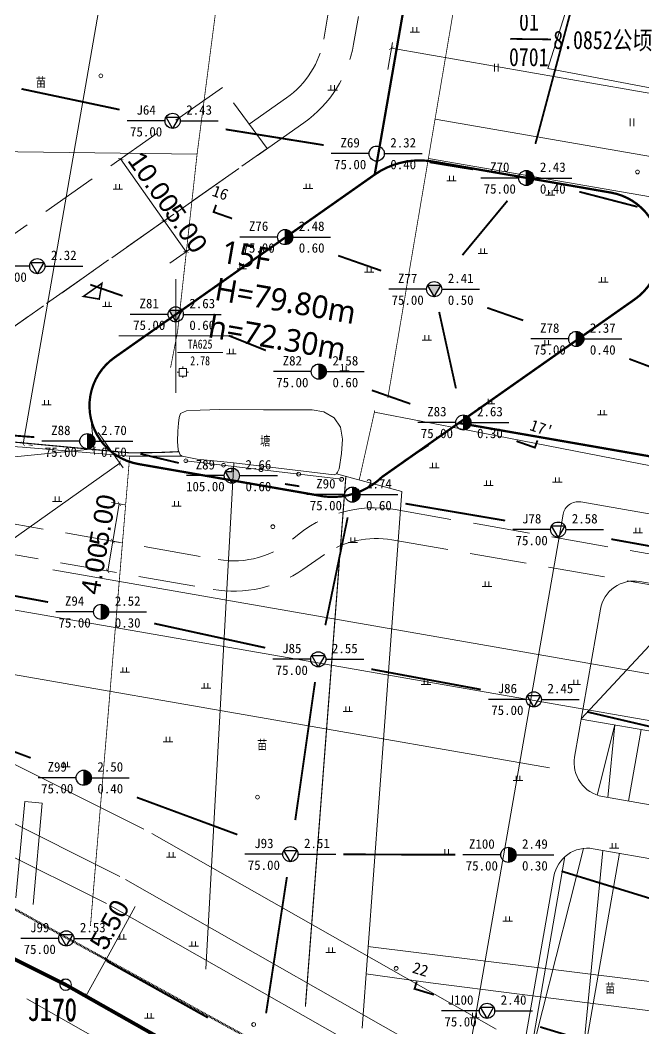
# Model space of a CAD drawing. Extents: x 274235 to 276654, y 142848 to 144425.
# Drawn here: x 275079.5 to 275161.8, y 143158.6 to 143291.7 of the extents above; entities that cross this region are included whole.
import ezdxf
from ezdxf.enums import TextEntityAlignment as Align

# ---------------------------------------------------------------- set-up
doc = ezdxf.new("R2010")
doc.units = 0
doc.header["$LTSCALE"] = 1.5
doc.header["$PDMODE"] = 1
doc.header["$PDSIZE"] = 0.2
for name, pattern in [('__DASH', [0.35, 0.25, -0.1]), ('ACAD_ISO04W100', [30, 24, -3, 0, -3]), ('SOLID', [0]), ('X5', [3, 2, -1])]:
    doc.linetypes.add(name, pattern=pattern)
doc.layers.get('0').update_dxf_attribs({"linetype": 'CONTINUOUS', "lineweight": 0})
doc.layers.get('Defpoints').update_dxf_attribs({"linetype": 'CONTINUOUS'})
for name, color, linetype, lineweight in [('_ACM-A-ANNO-DIMS', 7, 'CONTINUOUS', 5), ('_ACM-A-SHBD-GRID-NPLT', 14, 'CONTINUOUS', 13), ('_ACM-A-SITE-OTLN', 3, 'CONTINUOUS', 25), ('_ACM-A-SITE-ROAD', 2, 'CONTINUOUS', 18), ('_ACM-A-SITE-WALL', 5, 'CONTINUOUS', 50), ('ACM-A-ANNO-TEXT', 7, 'CONTINUOUS', 18), ('DMTZ', 8, 'CONTINUOUS', 0), ('JZD', 1, 'CONTINUOUS', 0), ('JZP', 1, 'CONTINUOUS', 0), ('KZD', 8, 'CONTINUOUS', 0), ('SXSS', 8, 'CONTINUOUS', 0), ('TK', 7, 'CONTINUOUS', 0), ('ZBTZ', 8, 'CONTINUOUS', 0)]:
    doc.layers.add(name, color=color, linetype=linetype, lineweight=lineweight)
for name, color, linetype in [('ACM-G-SEXIT', 7, 'CONTINUOUS'), ('HOLE', 1, 'CONTINUOUS'), ('Legends', 7, 'CONTINUOUS'), ('PROFILE', 241, 'CONTINUOUS')]:
    doc.layers.add(name, color=color, linetype=linetype)
doc.layers.add('ASSIST', color=8, linetype='CONTINUOUS', lineweight=0, plot=False)
doc.layers.add('T2006年到2024年报批数据汇总', color=7, linetype='CONTINUOUS', lineweight=60, true_color=0x0070ff)
doc.styles.add('$1$微软雅黑', font='', dxfattribs={"height": 250})
doc.styles.add('_ACM-G-NOTES', font='arial.ttf', dxfattribs={"height": 2.5})
doc.styles.add('HZ', font='', dxfattribs={"width": 0.8})
doc.styles.add('ST', font='')
doc.styles.get("Standard").update_dxf_attribs({"font": ''})
doc.styles.add('宋体', font='')
doc.styles.add('控制点注记', font='', dxfattribs={"width": 0.8, "height": 1.2})
doc.styles.add('水系性质说明', font='', dxfattribs={"width": 0.8, "height": 1.25})
doc.styles.get('$1$微软雅黑').set_extended_font_data('Microsoft YaHei')
doc.styles.get('HZ').set_extended_font_data('NSimSun')
doc.styles.get('ST').set_extended_font_data('SimSun')
doc.styles.get('Standard').set_extended_font_data('NSimSun')
doc.styles.get('宋体').set_extended_font_data('SimSun')
doc.styles.get('控制点注记').set_extended_font_data('NSimSun')
doc.styles.get('水系性质说明').set_extended_font_data('NSimSun')
doc.linetypes.add('10421', pattern='A,2,[150,AAA.SHX,S=1,R=0,X=0,Y=1],1e-11', length=2)
doc.linetypes.add('1161', pattern='A,0,[149,AAA.SHX,S=0.15,R=0,X=0,Y=0],-1.6', length=1.6)
doc.dimstyles.new('_ACM-DIM-A_m', dxfattribs={"dimscale": 0.5, "dimtxt": 2.5, "dimasz": 1, "dimexe": 1.5, "dimexo": 2.5, "dimgap": 1, "dimtad": 1, "dimzin": 1, "dimdsep": 46, "dimtxsty": '_ACM-G-NOTES', "dimblk": 'ARCHTICK', "dimcen": 2.5, "dimclrd": 256, "dimclre": 256, "dimclrt": 256, "dimazin": 0, "dimtfac": 1, "dimtmove": 0, "dimatfit": 3, "dimldrblk": 'DOTSMALL', "dimfxl": 1, "dimlwd": 18, "dimlwe": 18, "dimarcsym": 0})

# ---------------------------------------------------------------- blocks, each defined once
blk = doc.blocks.new('gc170')
at = {"linetype": 'Continuous'}
blk.add_circle((0, 0), 0.5, dxfattribs=at)
blk = doc.blocks.new('gc119')
for p, q in [((-1.25, 0), (1.25, 0)), ((-0.5, 1.3), (-0.5, 0)), ((0.5, 1.3), (0.5, 0))]:
    blk.add_line(p, q)
blk = doc.blocks.new('gc121')
for p, q in [((-0.5, -1), (-0.5, 1)), ((0.5, -1), (0.5, 1))]:
    blk.add_line(p, q)
blk = doc.blocks.new('gc259')
at = {"linetype": 'Continuous', "flags": 128}
for points in [[(-1, 0), (-1.5, 0)], [(-1, -1), (1, -1), (1, 1), (-1, 1), (-1, -1)], [(0, 1), (0, 1.5)], [(1, 0), (1.5, 0)], [(0, -1), (0, -1.5)]]:
    blk.add_lwpolyline(points, dxfattribs=at)
at = {"linetype": 'Continuous'}
blk.add_point((0, 0), dxfattribs=at)
blk = doc.blocks.new('GC0000')
at = {"linetype": 'Continuous'}
blk.add_point((0, 0), dxfattribs=at)
blk = doc.blocks.new('A$C5E363402')
at = {"layer": '_ACM-A-ANNO-DIMS'}
blk.add_line((1509648, -2678), (509648, -2678), dxfattribs=at)
at = {"layer": '_ACM-A-SITE-OTLN', "const_width": 300}
blk.add_lwpolyline([(670186, 25622), (559110, 25622), (550377, 16888, -0.2547066), (542244, 13022), (518389, 13022, -0.6681786), (512874, 26337), (542548, 56011), (542548, 114232), (512874, 143906, -0.6681786), (518389, 157222), (542244, 157222, -0.2547066), (550377, 153355), (571710, 132022), (657586, 132022)], format="xyb", dxfattribs=at)
blk.add_lwpolyline([(542542, 56005, -0.1989124), (549825, 59022), (573679, 59022, -0.6681786), (579195, 45706), (550377, 16888, -0.2547066), (542244, 13022), (518389, 13022, -0.6681786), (512874, 26337)], format="xyb", close=True, dxfattribs=at)
blk = doc.blocks.new('ROAD-BLOCK')
at = {"layer": '_ACM-A-ANNO-DIMS'}
for p, q in [((-242.94, -35.48), (-41.93, -35.48)), ((-145.61, -36.96, 4.13), (-93.28, -52.64)), ((-147.62, -43.67, 4.13), (-95.29, -59.35)), ((-148.76, -47.5, 4.13), (-96.44, -63.18)), ((-152.21, -58.99, 4.13), (-99.89, -74.68)), ((-99.89, -74.68), (-50.66, -92.22))]:
    blk.add_line(p, q, dxfattribs=at)
at = {"layer": '_ACM-A-ANNO-DIMS', "elevation": 4.13}
for points in [[(-42.93, -70.67), (-92.12, -53.03)], [(-45.29, -77.26), (-94.49, -59.62)], [(-46.64, -81.03), (-95.84, -63.38)], [(-50.69, -92.32), (-99.89, -74.68)]]:
    blk.add_lwpolyline(points, dxfattribs=at)
at = {"layer": '_ACM-A-SITE-ROAD'}
for p, q in [((-38.89, -28.41), (27.11, -28.41)), ((-34.39, -45), (22.61, -45)), ((-38.89, -49.5), (-38.89, -49.5))]:
    blk.add_line(p, q, dxfattribs=at)
for points in [[(-104.63, -77.38), (-53.91, -95.54, 0.518909), (-45.89, -89.89), (-45.89, -2.21, -0.414214), (-43.89, -0.21), (-21.22, -0.21)], [(-30.89, -45), (-30.89, -99.9, 0.302379), (-27.2, -105.43), (-10.56, -112.4), (-8.99, -113.02), (-7.19, -113.53), (11.71, -118.08, 0.485123), (19.11, -112.24), (19.11, -45)], [(-37.89, -46.67), (-37.89, -75, -0.414214), (-38.39, -75.5), (-38.39, -75.5, -0.414214), (-38.89, -75), (-38.89, -49.5)]]:
    blk.add_lwpolyline(points, format="xyb", dxfattribs=at)
blk.add_lwpolyline([(-34.39, -9.21), (22.61, -9.21, -0.414214), (27.11, -13.71), (27.11, -33.5, -0.414214), (22.61, -38), (-34.39, -38, -0.414214), (-38.89, -33.5), (-38.89, -13.71, -0.414214)], format="xyb", close=True, dxfattribs=at)
for points in [[(-33.66, -38), (-34.39, -28.41), (-35.11, -37.94)], [(-30.89, -28.41), (-30.89, -38)], [(-35.66, -45.18), (-37.89, -74.5)], [(-30.89, -74.5), (-33.13, -45)]]:
    blk.add_lwpolyline(points, dxfattribs=at)
blk.add_arc((-34.39, -49.5), 4.5, 90, 180, dxfattribs=at)
blk = doc.blocks.new('eva')
at = {"layer": '_ACM-A-SHBD-GRID-NPLT', "linetype": '__DASH', "ltscale": 20}
for points in [[(-7.42, 209.35), (-40.98, 209.35, 0.66818), (-52.29, 182.03), (-14.05, 143.79, -0.198879), (-10.53, 135.31), (-10.53, 110.59, -0.19895), (-14.04, 102.1), (-18.3, 97.85)], [(-7.42, 205.35), (-40.98, 205.35, 0.66818), (-49.46, 184.86), (-11.22, 146.62, -0.198879), (-6.53, 135.31), (-6.53, 110.59, -0.19895), (-11.22, 99.27), (-51.17, 59.32, 0.668178), (-43.39, 40.54), (-12.45, 40.54, 0.227735), (-3.09, 45.04, -0.227735), (9.4, 51.04), (107.58, 51.04, -0.198912)], [(-57.37, 56.98, 0.527487), (-43.39, 36.54), (-12.45, 36.54, 0.197109), (-1.22, 41.15), (1.25, 43.59, -0.197109), (9.68, 47.04), (107.58, 47.04, -0.198912), (116.06, 43.53), (118.36, 41.23, 0.198912), (129.67, 36.54), (158.4, 36.54, 0.668138), (169.72, 63.86), (154.59, 78.99, -0.198849), (151.08, 87.47), (151.07, 150.99, -0.199006), (154.59, 159.48), (168.73, 173.62, 0.668261), (157.42, 200.94), (123.23, 200.94)]]:
    blk.add_lwpolyline(points, format="xyb", dxfattribs=at)
blk.add_lwpolyline([(-22.62, 102.01), (-62.61, 62.02), (-55.41, 55.08), (-15.42, 95.07)], close=True, dxfattribs=at)
blk = doc.blocks.new('A$C58C25E19')
at = {"color": 1, "linetype": 'Continuous', "flags": 128}
blk.add_lwpolyline([(301.63, -48.52), (63.21, -10.17), (9.88, -1.59), (0, 0), (-20.74, -158.13), (-22.96, -204.83), (-20.14, -257.95), (37.49, -285.84), (83.31, -310.98)], dxfattribs=at)
blk = doc.blocks.new('BASEMENT')
at = {"layer": '_ACM-A-SITE-WALL', "linetype": '__DASH', "ltscale": 10}
blk.add_lwpolyline([(1891631, 816805), (1681958, 816805), (1681958, 789605), (1619758, 789605), (1619758, 610202), (1652552, 575356), (1764854, 536805), (1911521, 536805), (1919331, 545026), (1919331, 788642), (1896831, 788642), (1896831, 836511), (1912251, 836494), (1912258, 843311), (1891631, 843311)], close=True, dxfattribs=at)
blk = doc.blocks.new('$0$entrance')
at = {"layer": 'ACM-G-SEXIT', "color": 12, "const_width": 0.2}
blk.add_lwpolyline([(1.5, -1.5), (-1.5, -1.5), (0, 0)], close=True, dxfattribs=at)
blk = doc.blocks.new('_ArchTick')
at = {"const_width": 0.15}
blk.add_lwpolyline([(-0.5, -0.5), (0.5, 0.5)], dxfattribs=at)
blk = doc.blocks.new('*D1699')
at = {"layer": '_ACM-A-ANNO-DIMS', "lineweight": 18, "transparency": 16777216}
for p, q in [((-152.24, -166.64), (-149.64, -159.09)), ((-153.93, -166.06), (-151.53, -166.88)), ((-154.02, -171.85), (-152.24, -166.64)), ((-155.72, -171.27), (-153.31, -172.09))]:
    blk.add_line(p, q, dxfattribs=at)
at = {"layer": 'Defpoints', "color": 0, "transparency": 16777216}
for p in [(-155.11, -165.65), (-152.24, -166.64), (-156.9, -170.86)]:
    blk.add_point(p, dxfattribs=at)
at = {"layer": '_ACM-A-ANNO-DIMS', "lineweight": 18, "transparency": 16777216, "xscale": 0.5, "yscale": 0.5, "zscale": 0.5}
for p, rotation in [((-152.24, -166.64), 71.05345940655418), ((-154.02, -171.85), 251.0534594065542)]:
    blk.add_blockref('_ArchTick', p, dxfattribs=dict(at, rotation=rotation))
at = {"layer": '_ACM-A-ANNO-DIMS', "transparency": 16777216, "insert": (-152.54, -162.05), "char_height": 2.5, "attachment_point": 5, "rotation": 71.0535, "style": '_ACM-G-NOTES'}
blk.add_mtext('5.50', dxfattribs=at)
blk = doc.blocks.new('_DotSmall')
at = {"color": 0, "linetype": 'ByBlock', "const_width": 0.5}
blk.add_lwpolyline([(-0.0625, 0, 1), (0.0625, 0, 1)], format="xyb", close=True, dxfattribs=at)
blk = doc.blocks.new('*D1703')
at = {"layer": '_ACM-A-ANNO-DIMS', "lineweight": 18, "transparency": 16777216}
for p, q in [((-166.63, -96.07), (-165.18, -101.25)), ((-165.38, -100.53), (-225.42, -117.42)), ((-226.67, -112.96), (-225.21, -118.14))]:
    blk.add_line(p, q, dxfattribs=at)
at = {"layer": 'Defpoints', "color": 0, "transparency": 16777216}
for p in [(-166.97, -94.87), (-227.01, -111.76), (-225.42, -117.42)]:
    blk.add_point(p, dxfattribs=at)
at = {"layer": '_ACM-A-ANNO-DIMS', "lineweight": 18, "transparency": 16777216, "xscale": 0.5, "yscale": 0.5, "zscale": 0.5}
for p, rotation in [((-165.38, -100.53), 15.70873782159897), ((-225.42, -117.42), 195.708737821599)]:
    blk.add_blockref('_ArchTick', p, dxfattribs=dict(at, rotation=rotation))
at = {"layer": '_ACM-A-ANNO-DIMS', "transparency": 16777216, "insert": (-195.88, -107.26), "char_height": 2.5, "attachment_point": 5, "rotation": 15.7087, "style": '_ACM-G-NOTES'}
blk.add_mtext('62.37', dxfattribs=at)
blk = doc.blocks.new('*D1714')
at = {"layer": '_ACM-A-ANNO-DIMS', "lineweight": 18, "transparency": 16777216}
for p, q in [((-165.22, -98.32), (-161.17, -102.33)), ((-161.7, -101.8), (-205.61, -146.13)), ((-209.13, -142.65), (-205.08, -146.66))]:
    blk.add_line(p, q, dxfattribs=at)
at = {"layer": 'Defpoints', "color": 0, "transparency": 16777216}
for p in [(-166.1, -97.44), (-210.01, -141.77), (-205.61, -146.13)]:
    blk.add_point(p, dxfattribs=at)
at = {"layer": '_ACM-A-ANNO-DIMS', "lineweight": 18, "transparency": 16777216, "xscale": 0.5, "yscale": 0.5, "zscale": 0.5}
for p, rotation in [((-161.7, -101.8), 45.27181857490971), ((-205.61, -146.13), 225.2718185749097)]:
    blk.add_blockref('_ArchTick', p, dxfattribs=dict(at, rotation=rotation))
at = {"layer": '_ACM-A-ANNO-DIMS', "transparency": 16777216, "insert": (-184.92, -122.71), "char_height": 2.5, "attachment_point": 5, "rotation": 45.2718, "style": '_ACM-G-NOTES'}
blk.add_mtext('62.40', dxfattribs=at)
blk = doc.blocks.new('*D1715')
at = {"layer": '_ACM-A-ANNO-DIMS', "lineweight": 18, "transparency": 16777216}
for p, q in [((-135.8, -44.54), (-135.8, -40.95)), ((17.5, -44.52), (17.5, -40.93)), ((-135.8, -41.7), (17.5, -41.68))]:
    blk.add_line(p, q, dxfattribs=at)
at = {"layer": 'Defpoints', "color": 0, "transparency": 16777216}
for p in [(17.5, -41.68), (-135.8, -45.79), (17.5, -45.77)]:
    blk.add_point(p, dxfattribs=at)
at = {"layer": '_ACM-A-ANNO-DIMS', "lineweight": 18, "transparency": 16777216, "xscale": 0.5, "yscale": 0.5, "zscale": 0.5}
for p, rotation in [((-135.8, -41.7), 180.0070515002681), ((17.5, -41.68), 0.00705150026810736)]:
    blk.add_blockref('_ArchTick', p, dxfattribs=dict(at, rotation=rotation))
at = {"layer": '_ACM-A-ANNO-DIMS', "transparency": 16777216, "insert": (-59.15, -39.91), "char_height": 2.5, "attachment_point": 5, "rotation": 0.0071, "style": '_ACM-G-NOTES'}
blk.add_mtext('153.30', dxfattribs=at)
blk = doc.blocks.new('*D1718')
at = {"layer": '_ACM-A-ANNO-DIMS', "lineweight": 18, "transparency": 16777216}
for p, q in [((-183.66, -102.35), (-183.66, -124.03)), ((52.99, -102.35), (52.99, -124.03)), ((-183.66, -123.28), (52.99, -123.28))]:
    blk.add_line(p, q, dxfattribs=at)
at = {"layer": 'Defpoints', "color": 0, "transparency": 16777216}
for p in [(-183.66, -101.1), (52.99, -101.1), (52.99, -123.28)]:
    blk.add_point(p, dxfattribs=at)
at = {"layer": '_ACM-A-ANNO-DIMS', "lineweight": 18, "transparency": 16777216, "xscale": 0.5, "yscale": 0.5, "zscale": 0.5, "rotation": 180}
blk.add_blockref('_ArchTick', (-183.66, -123.28), dxfattribs=at)
at = {"layer": '_ACM-A-ANNO-DIMS', "lineweight": 18, "transparency": 16777216, "xscale": 0.5, "yscale": 0.5, "zscale": 0.5}
blk.add_blockref('_ArchTick', (52.99, -123.28), dxfattribs=at)
at = {"layer": '_ACM-A-ANNO-DIMS', "transparency": 16777216, "insert": (-65.33, -121.5), "char_height": 2.5, "attachment_point": 5, "style": '_ACM-G-NOTES'}
blk.add_mtext('236.65', dxfattribs=at)
blk = doc.blocks.new('*D1729')
at = {"layer": '_ACM-A-ANNO-DIMS', "lineweight": 18, "transparency": 16777216}
for p, q in [((-160.51, 42.7), (-175.46, 42.7)), ((-174.71, 42.7), (-174.71, -101.5)), ((-173.46, -101.5), (-173.96, -101.5))]:
    blk.add_line(p, q, dxfattribs=at)
at = {"layer": 'Defpoints', "color": 0, "transparency": 16777216}
for p in [(-159.26, 42.7), (-174.71, -101.5), (-174.71, -101.5)]:
    blk.add_point(p, dxfattribs=at)
at = {"layer": '_ACM-A-ANNO-DIMS', "lineweight": 18, "transparency": 16777216, "xscale": 0.5, "yscale": 0.5, "zscale": 0.5}
for p, rotation in [((-174.71, 42.7), 90), ((-174.71, -101.5), 270)]:
    blk.add_blockref('_ArchTick', p, dxfattribs=dict(at, rotation=rotation))
at = {"layer": '_ACM-A-ANNO-DIMS', "transparency": 16777216, "insert": (-176.49, -29.4), "char_height": 2.5, "attachment_point": 5, "rotation": 90, "style": '_ACM-G-NOTES'}
blk.add_mtext('144.20', dxfattribs=at)
blk = doc.blocks.new('*D1732')
at = {"layer": '_ACM-A-ANNO-DIMS', "lineweight": 18, "transparency": 16777216}
for p, q in [((-161.87, -107.1), (-160.09, -107.1)), ((-160.84, -107.1), (-160.84, -112.1)), ((-161.87, -112.1), (-160.09, -112.1))]:
    blk.add_line(p, q, dxfattribs=at)
at = {"layer": 'Defpoints', "color": 0, "transparency": 16777216}
for p in [(-163.12, -107.1), (-163.12, -112.1), (-160.84, -112.1)]:
    blk.add_point(p, dxfattribs=at)
at = {"layer": '_ACM-A-ANNO-DIMS', "lineweight": 18, "transparency": 16777216, "xscale": 0.5, "yscale": 0.5, "zscale": 0.5}
for p, rotation in [((-160.84, -107.1), 90), ((-160.84, -112.1), 270)]:
    blk.add_blockref('_ArchTick', p, dxfattribs=dict(at, rotation=rotation))
at = {"layer": '_ACM-A-ANNO-DIMS', "transparency": 16777216, "insert": (-162.62, -109.6), "char_height": 2.5, "attachment_point": 5, "rotation": 90, "style": '_ACM-G-NOTES'}
blk.add_mtext('5.00', dxfattribs=at)
blk = doc.blocks.new('*D1733')
at = {"layer": '_ACM-A-ANNO-DIMS', "lineweight": 18, "transparency": 16777216}
for p, q in [((-161.87, -112.1), (-160.08, -112.1)), ((-160.83, -112.1), (-160.83, -116.1)), ((-162.08, -116.1), (-161.58, -116.1))]:
    blk.add_line(p, q, dxfattribs=at)
at = {"layer": 'Defpoints', "color": 0, "transparency": 16777216}
for p in [(-163.12, -112.1), (-160.83, -116.1), (-160.83, -116.1)]:
    blk.add_point(p, dxfattribs=at)
at = {"layer": '_ACM-A-ANNO-DIMS', "lineweight": 18, "transparency": 16777216, "xscale": 0.5, "yscale": 0.5, "zscale": 0.5}
for p, rotation in [((-160.83, -112.1), 90), ((-160.83, -116.1), 270)]:
    blk.add_blockref('_ArchTick', p, dxfattribs=dict(at, rotation=rotation))
at = {"layer": '_ACM-A-ANNO-DIMS', "transparency": 16777216, "insert": (-162.61, -116.1), "char_height": 2.5, "attachment_point": 5, "rotation": 90, "style": '_ACM-G-NOTES'}
blk.add_mtext('4.00', dxfattribs=at)
blk = doc.blocks.new('*D1734')
at = {"layer": '_ACM-A-ANNO-DIMS', "lineweight": 18, "transparency": 16777216}
for p, q in [((-163.26, -71.15), (-160.89, -68.77)), ((-157.88, -72.84), (-161.42, -69.3)), ((-159.72, -74.68), (-157.35, -72.31))]:
    blk.add_line(p, q, dxfattribs=at)
at = {"layer": 'Defpoints', "color": 0, "transparency": 16777216}
for p in [(-161.42, -69.3), (-164.14, -72.03), (-160.61, -75.57)]:
    blk.add_point(p, dxfattribs=at)
at = {"layer": '_ACM-A-ANNO-DIMS', "lineweight": 18, "transparency": 16777216, "xscale": 0.5, "yscale": 0.5, "zscale": 0.5}
for p, rotation in [((-161.42, -69.3), 134.9994161472552), ((-157.88, -72.84), 314.9994161472551)]:
    blk.add_blockref('_ArchTick', p, dxfattribs=dict(at, rotation=rotation))
at = {"layer": '_ACM-A-ANNO-DIMS', "transparency": 16777216, "insert": (-158.39, -69.82), "char_height": 2.5, "attachment_point": 5, "rotation": 314.9994, "style": '_ACM-G-NOTES'}
blk.add_mtext('5.00', dxfattribs=at)
blk = doc.blocks.new('*D1735')
at = {"layer": '_ACM-A-ANNO-DIMS', "lineweight": 18, "transparency": 16777216}
for p, q in [((-161.42, -69.3), (-168.49, -62.23)), ((-167.6, -61.35), (-167.96, -61.7)), ((-163.26, -71.15), (-160.89, -68.77))]:
    blk.add_line(p, q, dxfattribs=at)
at = {"layer": 'Defpoints', "color": 0, "transparency": 16777216}
for p in [(-168.49, -62.23), (-168.49, -62.23), (-164.14, -72.03)]:
    blk.add_point(p, dxfattribs=at)
at = {"layer": '_ACM-A-ANNO-DIMS', "lineweight": 18, "transparency": 16777216, "xscale": 0.5, "yscale": 0.5, "zscale": 0.5}
for p, rotation in [((-168.49, -62.23), 134.9994159114113), ((-161.42, -69.3), 314.9994159114112)]:
    blk.add_blockref('_ArchTick', p, dxfattribs=dict(at, rotation=rotation))
at = {"layer": '_ACM-A-ANNO-DIMS', "transparency": 16777216, "insert": (-163.7, -64.51), "char_height": 2.5, "attachment_point": 5, "rotation": 314.9994, "style": '_ACM-G-NOTES'}
blk.add_mtext('10.00', dxfattribs=at)
blk = doc.blocks.new('H_gen_hole')
blk.add_circle((0, 0), 2)
blk = doc.blocks.new('H_sam_hole')
blk.add_line((0, 2), (0, -2))
at = {"const_width": 2}
blk.add_lwpolyline([(0, -1, 0.414214), (1, 0, 0.414214), (0, 1, 1)], format="xyb", dxfattribs=at)
blk.add_circle((0, 0), 2)
blk = doc.blocks.new('H_cpt_hole')
for p, q in [((-1.73, 1), (1.73, 1)), ((0, -2), (-1.73, 1)), ((1.73, 1), (0, -2))]:
    blk.add_line(p, q)
blk.add_circle((0, 0), 2)
blk = doc.blocks.new('H_spt_hole')
blk.add_hatch(color=256).paths.add_polyline_path([(-1.73, 1), (0, -2), (1.73, 1)])
blk.add_lwpolyline([(0, -2), (1.73, 1), (-1.73, 1)], close=True)
blk.add_circle((0, 0), 2)
blk = doc.blocks.new('H_ssp_hole')
blk.add_hatch(color=256).paths.add_polyline_path([(0, 2), (0, 1), (-1.73, 1), (0, -2, 0.414214), (2, 0, 0.414214)])
for p, q in [((0, 1), (-1.73, 1)), ((-1.73, 1), (0, -2)), ((0, 2), (0, 1))]:
    blk.add_line(p, q)
blk.add_circle((0, 0), 2)
blk = doc.blocks.new('DIM')
at = {"layer": '_ACM-A-ANNO-DIMS'}
for base, p1, p2, angle, picture, middle in [((-174.709, -101.5), (-159.259, 42.7), (-174.709, -101.5), 90, '*D1729', (-176.486, -29.4)), ((-168.487, -62.234), (-164.144, -72.03), (-168.487, -62.234), 314.99942, '*D1735', (-163.696, -64.513))]:
    dim = blk.add_linear_dim(base=base, p1=p1, p2=p2, angle=angle, dimstyle='_ACM-DIM-A_m', override={"dimtmove": 1}, dxfattribs=at)
    dim.commit()
    dim.dimension.update_dxf_attribs({"geometry": picture, "text_midpoint": middle})
for p1, p2, distance, picture, middle in [((-135.801, -45.789), (17.5, -45.77), 4.09, '*D1715', (-59.151, -39.912)), ((-166.971, -94.871), (-227.009, -111.757), 5.881, '*D1703', (-195.879, -107.265)), ((-166.104, -97.44), (-210.015, -141.77), 6.194, '*D1714', (-184.921, -122.714)), ((-156.897, -170.861), (-155.11, -165.655), -3.039, '*D1699', (-152.538, -162.052))]:
    dim = blk.add_aligned_dim(p1=p1, p2=p2, distance=distance, dimstyle='_ACM-DIM-A_m', dxfattribs=at)
    dim.commit()
    dim.dimension.update_dxf_attribs({"geometry": picture, "text_midpoint": middle})
for base, p1, p2, angle, picture, middle, dimtype in [((-161.418, -69.304), (-160.608, -75.565), (-164.144, -72.03), 134.99942, '*D1734', (-159.65, -71.071), 129), ((-160.84, -112.1), (-163.122, -107.1), (-163.122, -112.1), 90, '*D1732', (-160.84, -109.6), 128)]:
    dim = blk.add_linear_dim(base=base, p1=p1, p2=p2, angle=angle, dimstyle='_ACM-DIM-A_m', dxfattribs=at)
    dim.commit()
    dim.dimension.update_dxf_attribs({"geometry": picture, "text_midpoint": middle, "dimtype": dimtype})
dim = blk.add_linear_dim(base=(52.994, -123.276), p1=(-183.658, -101.1), p2=(52.994, -101.1), dimstyle='_ACM-DIM-A_m', dxfattribs=at)
dim.commit()
dim.dimension.update_dxf_attribs({"geometry": '*D1718', "text_midpoint": (-65.332, -121.499)})
dim = blk.add_linear_dim(base=(-160.833, -116.1), p1=(-163.122, -112.1), p2=(-160.833, -116.1), angle=90, dimstyle='_ACM-DIM-A_m', override={"dimtmove": 1}, dxfattribs=at)
dim.commit()
dim.dimension.update_dxf_attribs({"geometry": '*D1733', "text_midpoint": (-160.833, -116.1), "dimtype": 128})

msp = doc.modelspace()

# ---------------------------------------------------------------- linework, layer by layer
at = {"color": 6, "linetype": 'Continuous', "const_width": 0.23}
msp.add_lwpolyline([(275144.137, 143289.207), (275149.511, 143289.137)], dxfattribs=at)
at = {"layer": 'ACM-A-ANNO-TEXT'}
msp.add_lwpolyline([(275153.526, 143199.459), (275163.149, 143209.807), (275217.753, 143209.778)], dxfattribs=at)
at = {"layer": 'ASSIST', "linetype": 'Continuous'}
msp.add_lwpolyline([(275101.334, 143233.534), (275121.891, 143231.086)], dxfattribs=at)
at = {"layer": 'DMTZ', "linetype": '10421'}
for points in [[(275182.93, 143215.591), (275182.528, 143226.41), (275181.492, 143227.558), (275164.523, 143232.526), (275138.98, 143237.48), (275126.217, 143239.933)], [(275066.603, 143236.229), (275079.763, 143235.308), (275093.927, 143234.151), (275100.869, 143234.158)]]:
    msp.add_lwpolyline(points, dxfattribs=at)
at = {"layer": 'HOLE', "linetype": 'Continuous'}
for points in [[(275098.592, 143278.388), (275093.592, 143278.388)], [(275100.592, 143278.388), (275105.592, 143278.388)], [(275125.521, 143274.069), (275120.521, 143274.069)], [(275127.521, 143274.069), (275132.521, 143274.069)], [(275145.264, 143270.846), (275140.264, 143270.846)], [(275147.264, 143270.846), (275152.264, 143270.846)], [(275113.439, 143263.054), (275108.439, 143263.054)], [(275115.439, 143263.054), (275120.439, 143263.054)], [(275080.725, 143259.211), (275075.725, 143259.211)], [(275082.725, 143259.211), (275087.725, 143259.211)], [(275133.108, 143256.171), (275128.108, 143256.171)], [(275135.108, 143256.171), (275140.108, 143256.171)], [(275098.999, 143252.853), (275093.999, 143252.853)], [(275100.999, 143252.853), (275105.999, 143252.853)], [(275151.857, 143249.608), (275146.857, 143249.608)], [(275153.857, 143249.608), (275158.857, 143249.608)], [(275117.888, 143245.296), (275112.888, 143245.296)], [(275119.888, 143245.296), (275124.888, 143245.296)], [(275136.967, 143238.587), (275131.967, 143238.587)], [(275138.967, 143238.587), (275143.967, 143238.587)], [(275087.342, 143236.113), (275082.342, 143236.113)], [(275089.342, 143236.113), (275094.342, 143236.113)], [(275106.411, 143231.574), (275101.411, 143231.574)], [(275108.411, 143231.574), (275113.411, 143231.574)], [(275122.317, 143229.065), (275117.317, 143229.065)], [(275124.317, 143229.065), (275129.317, 143229.065)], [(275149.475, 143224.45), (275144.475, 143224.45)], [(275151.475, 143224.45), (275156.475, 143224.45)], [(275089.159, 143213.589), (275084.159, 143213.589)], [(275091.159, 143213.589), (275096.159, 143213.589)], [(275117.814, 143207.331), (275112.814, 143207.331)], [(275119.814, 143207.331), (275124.814, 143207.331)], [(275146.263, 143202.047), (275141.263, 143202.047)], [(275148.263, 143202.047), (275153.263, 143202.047)], [(275086.862, 143191.704), (275081.862, 143191.704)], [(275088.862, 143191.704), (275093.862, 143191.704)], [(275114.132, 143181.612), (275109.132, 143181.612)], [(275116.132, 143181.612), (275121.132, 143181.612)], [(275142.901, 143181.528), (275137.901, 143181.528)], [(275144.901, 143181.528), (275149.901, 143181.528)], [(275084.554, 143170.504), (275079.554, 143170.504)], [(275086.554, 143170.504), (275091.554, 143170.504)], [(275140.088, 143160.944), (275135.088, 143160.944)], [(275142.088, 143160.944), (275147.088, 143160.944)]]:
    msp.add_lwpolyline(points, dxfattribs=at)
at = {"layer": 'JZD', "const_width": 0.45, "flags": 128}
msp.add_lwpolyline([(275130.93, 143138.683), (275085.451, 143164.42), (275036.607, 143188.863), (275038.129, 143202.197), (275036.756, 143202.276), (275031.22, 143198.028), (275027.949, 143199.65), (275026.281, 143241.283), (275027.815, 143248.623), (275028.246, 143249.801), (275028.786, 143256.032), (275029.258, 143265.348), (275029.384, 143276.53), (275028.428, 143284.685), (275028.926, 143292.865), (275051.74, 143450.682), (275352.648, 143398.206)], dxfattribs=at)
at = {"layer": 'JZD', "color": 240, "const_width": 0.45, "flags": 128}
msp.add_lwpolyline([(275130.974, 143138.624), (275085.488, 143164.365), (275036.635, 143188.812), (275038.158, 143202.149), (275036.784, 143202.228), (275031.248, 143197.979), (275027.976, 143199.601), (275026.308, 143241.241), (275027.842, 143248.582), (275028.272, 143249.76), (275028.813, 143255.992), (275029.285, 143265.31), (275029.411, 143276.494), (275028.455, 143284.651), (275028.953, 143292.832), (275051.771, 143450.675), (275352.729, 143398.191)], dxfattribs=at)
at = {"layer": 'JZP', "linetype": 'Continuous'}
for centre in [(275085.451, 143164.42), (275085.488, 143164.365)]:
    msp.add_circle(centre, 0.75, dxfattribs=at)
at = {"layer": 'KZD', "linetype": 'Continuous'}
msp.add_line((275100.218, 143247.823, 2.783), (275106.218, 143247.823, 2.783), dxfattribs=at)
at = {"layer": 'PROFILE', "linetype": 'ACAD_ISO04W100', "ltscale": 0.08, "const_width": 0.25}
for points in [[(275147.464, 143275.346), (275152.289, 143293.443)], [(275079.652, 143282.604), (275092.592, 143279.868)], [(275106.592, 143277.265), (275119.521, 143275.192)], [(275133.521, 143272.926), (275139.264, 143271.989)], [(275153.264, 143269.032), (275160.935, 143267.045)], [(275105.331, 143267.301), (275105, 143266.357), (275107.439, 143265.504)], [(275137.836, 143260.671), (275143.779, 143267.846)], [(275121.439, 143260.604), (275127.108, 143258.621)], [(275088.725, 143256.776), (275092.999, 143255.288)], [(275136.979, 143243.087), (275134.766, 143253.171)], [(275141.108, 143253.721), (275145.857, 143252.058)], [(275106.999, 143250.052), (275111.888, 143248.097)], [(275159.857, 143246.973), (275172.829, 143242.089)], [(275125.888, 143242.834), (275130.967, 143241.049)], [(275069.382, 143237.572), (275081.342, 143236.651)], [(275130.24, 143233.565), (275133.351, 143235.587)], [(275144.967, 143236.125), (275147.401, 143235.27), (275147.732, 143236.213)], [(275095.342, 143234.447), (275100.411, 143233.24)], [(275114.411, 143230.47), (275116.317, 143230.169)], [(275130.317, 143227.875), (275143.475, 143225.64)], [(275119.746, 143211.831), (275122.695, 143226.065)], [(275157.475, 143223.19), (275169.449, 143221.034)], [(275068.632, 143217.568), (275083.159, 143214.883)], [(275097.159, 143212.06), (275111.814, 143208.86)], [(275125.814, 143206.031), (275140.263, 143203.347)], [(275115.776, 143186.112), (275118.385, 143204.331)], [(275154.263, 143200.407), (275168.11, 143197.161)], [(275067.814, 143199.211), (275080.862, 143194.325)], [(275094.862, 143189.113), (275108.132, 143184.203)], [(275122.132, 143181.592), (275136.901, 143181.548)], [(275150.901, 143179.377), (275164.422, 143175.221)], [(275111.924, 143160.624), (275114.673, 143178.612)], [(275090.912, 143167.504), (275104.236, 143160.043)], [(275131.81, 143164.806), (275131.519, 143163.849), (275134.088, 143163.069)], [(275148.088, 143158.819), (275160.854, 143154.944)]]:
    msp.add_lwpolyline(points, dxfattribs=at)
at = {"layer": 'SXSS', "linetype": 'Continuous', "const_width": 0.15}
msp.add_lwpolyline([(275100.42, 143234.734), (275097.791, 143234.622), (275093.963, 143234.578), (275026.309, 143240.86)], dxfattribs=at)
at = {"layer": 'SXSS', "linetype": '10421'}
msp.add_lwpolyline([(275102.808, 143233.755), (275107.666, 143233.275), (275112.444, 143232.684), (275120.89, 143231.693), (275121.213, 143231.79), (275121.346, 143232.01), (275121.566, 143232.483), (275121.885, 143234.512), (275122.012, 143236.391), (275121.739, 143237.972), (275120.893, 143239.199), (275119.556, 143239.99), (275118, 143240.262), (275114.971, 143240.262), (275111.565, 143240.275), (275105.769, 143240.306), (275103.215, 143240.19), (275101.416, 143240.132), (275100.642, 143239.763), (275100.468, 143239.263), (275100.348, 143238.507), (275100.27, 143237.451), (275100.228, 143236.081), (275100.321, 143234.973), (275100.587, 143234.33), (275100.869, 143234.158)], close=True, dxfattribs=at)
at = {"layer": 'SXSS', "linetype": 'Continuous', "const_width": 0.15, "flags": 128}
msp.add_lwpolyline([(275122.452, 143231.474), (275117.113, 143161.493)], dxfattribs=at)
at = {"layer": 'T2006年到2024年报批数据汇总', "color": 6, "linetype": 'X5', "lineweight": -2, "const_width": 0.3}
msp.add_lwpolyline([(275130.925, 143138.676), (275085.447, 143164.413), (275016.179, 143199.077), (275020.081, 143218.112), (275021.706, 143226.177), (275026.2, 143240.891), (275027.815, 143248.624), (275028.246, 143249.802), (275028.786, 143256.033), (275029.258, 143265.349), (275029.384, 143276.531), (275028.355, 143285.311), (275028.562, 143293.057)], dxfattribs=at)
at = {"layer": 'TK', "linetype": 'Continuous'}
for p, q in [((275100, 143242.5), (275100, 143257.5)), ((275092.5, 143250), (275107.5, 143250))]:
    msp.add_line(p, q, dxfattribs=at)
at = {"layer": 'ZBTZ', "linetype": 'Continuous', "const_width": 0.1}
for points in [[(275121.447, 143366.935), (275120.452, 143363.164), (275148.373, 143358.747), (275142.955, 143330.161), (275127.99, 143241.814)], [(275102.818, 143273.987), (275106.464, 143301.96), (275109.948, 143337.278)], [(275099.317, 143245.802), (275100.242, 143250.579), (275102.818, 143273.987)], [(275124.214, 143230.988), (275126.273, 143240.184)], [(275088.749, 143172.153), (275093.927, 143234.151)]]:
    msp.add_lwpolyline(points, dxfattribs=at)
at = {"layer": 'ZBTZ', "linetype": '1161'}
for points in [[(275191.411, 143277.256), (275191.13, 143277.332), (275179.336, 143279.568), (275157.228, 143283.772), (275149.122, 143285.311), (275151.573, 143293.122), (275151.233, 143293.572), (275150.539, 143293.859), (275145.688, 143295.865), (275145.816, 143296.431), (275147.42, 143305.519)], [(275189.312, 143269.079), (275134.222, 143278.606)], [(275033.309, 143274.744), (275035.17, 143274.853), (275102.818, 143273.987)], [(275188.112, 143263.963), (275133.346, 143273.435)], [(275107.666, 143233.275), (275103.987, 143166.426)], [(275180.609, 143158.656), (275133.629, 143164.633), (275125.09, 143165.849)]]:
    msp.add_lwpolyline(points, dxfattribs=at)
at = {"layer": 'ZBTZ', "linetype": '1161', "flags": 128}
msp.add_lwpolyline([(275124.614, 143158.674), (275129.853, 143229.479), (275121.213, 143231.79)], dxfattribs=at)
at = {"layer": 'ZBTZ', "linetype": '1161'}
for points, elevation in [([(275078.889, 143175.859), (275080.074, 143188.586), (275082.371, 143188.329), (275081.181, 143174.997)], 2.75), ([(275180.949, 143162.513), (275125.337, 143169.437)], 4.09)]:
    msp.add_lwpolyline(points, dxfattribs=dict(at, elevation=elevation))

# ---------------------------------------------------------------- block references
for name, p, rotation in [('A$C58C25E19', (275051.771, 143450.675), 359.2452370376578), ('$0$entrance', (275089.908, 143254.865), 215.2455011787273)]:
    msp.add_blockref(name, p, dxfattribs=dict(rotation=rotation))
at = {"xscale": 0.001, "yscale": 0.001, "zscale": 0.001}
for name, p, rotation in [('BASEMENT', (273332.701, 142902.048), 350.1075691856989), ('A$C5E363402', (274582.158, 143309.331), 350.1075691150455)]:
    msp.add_blockref(name, p, dxfattribs=dict(at, rotation=rotation))
at = {"layer": '_ACM-A-SITE-OTLN', "rotation": 350.10756917272}
msp.add_blockref('DIM', (275269.406, 143305.731), dxfattribs=at)
at = {"layer": '_ACM-A-SITE-ROAD', "rotation": 350.1075691150455}
msp.add_blockref('eva', (275110.91, 143178.423), dxfattribs=at)
at = {"layer": 'HOLE', "xscale": 0.5, "yscale": 0.5, "zscale": 0.5}
for name, p in [('H_cpt_hole', (275099.592, 143278.388)), ('H_gen_hole', (275126.521, 143274.069)), ('H_sam_hole', (275146.264, 143270.846)), ('H_sam_hole', (275114.439, 143263.054)), ('H_cpt_hole', (275081.725, 143259.211)), ('H_spt_hole', (275134.108, 143256.171)), ('H_spt_hole', (275099.999, 143252.853)), ('H_sam_hole', (275152.857, 143249.608)), ('H_sam_hole', (275118.888, 143245.296)), ('H_sam_hole', (275137.967, 143238.587)), ('H_sam_hole', (275088.342, 143236.113)), ('H_ssp_hole', (275107.411, 143231.574)), ('H_sam_hole', (275123.317, 143229.065)), ('H_cpt_hole', (275150.475, 143224.45)), ('H_sam_hole', (275090.159, 143213.589)), ('H_cpt_hole', (275118.814, 143207.331)), ('H_cpt_hole', (275147.263, 143202.047)), ('H_sam_hole', (275087.862, 143191.704)), ('H_cpt_hole', (275115.132, 143181.612)), ('H_sam_hole', (275143.901, 143181.528)), ('H_cpt_hole', (275085.554, 143170.504)), ('H_cpt_hole', (275141.088, 143160.944))]:
    msp.add_blockref(name, p, dxfattribs=at)
at = {"layer": 'JZD', "linetype": 'Continuous'}
msp.add_blockref('GC0000', (275085.451, 143164.42), dxfattribs=at)
msp.add_blockref('GC0000', (275085.451, 143164.42), dxfattribs=at)
at = {"layer": 'KZD', "linetype": 'Continuous', "xscale": 0.5, "yscale": 0.5}
msp.add_blockref('gc259', (275100.935, 143245.206, 2.783), dxfattribs=at)
at = {"layer": 'Legends', "rotation": 350.1075691126429}
msp.add_blockref('ROAD-BLOCK', (275196.715, 143220.762), dxfattribs=at)
at = {"layer": 'ZBTZ', "linetype": 'Continuous', "xscale": 0.5, "yscale": 0.5}
for name, p in [('gc119', (275131.563, 143290.101)), ('gc121', (275142.324, 143285.398)), ('gc170', (275090.121, 143284.333)), ('gc119', (275120.705, 143282.432)), ('gc121', (275160.215, 143278.204)), ('gc170', (275160.94, 143271.65)), ('gc119', (275092.35, 143269.387)), ('gc119', (275117.457, 143269.449)), ('gc119', (275136.39, 143270.491)), ('gc119', (275149.428, 143268.577)), ('gc119', (275140.519, 143260.907)), ('gc119', (275108.713, 143258.865)), ('gc119', (275125.527, 143258.429)), ('gc119', (275156.431, 143257.109)), ('gc119', (275090.964, 143253.877)), ('gc119', (275133.137, 143249.448)), ('gc119', (275148.944, 143248.811)), ('gc119', (275107.335, 143247.664)), ('gc119', (275122.264, 143245.393)), ('gc119', (275082.939, 143240.893)), ('gc119', (275141.486, 143241.044)), ('gc119', (275156.301, 143239.578)), ('gc170', (275101.334, 143233.534)), ('gc170', (275106.299, 143232.943)), ('gc119', (275134.123, 143232.602)), ('gc170', (275111.264, 143232.351)), ('gc170', (275116.229, 143231.76)), ('gc170', (275121.891, 143231.086)), ('gc119', (275141.274, 143230.284)), ('gc119', (275150.354, 143230.695)), ('gc119', (275084.355, 143228.152)), ('gc119', (275100.103, 143227.531)), ('gc170', (275112.815, 143224.835)), ('gc119', (275123.366, 143222.767)), ('gc119', (275160.992, 143224.019)), ('gc119', (275141.079, 143216.935)), ('gc119', (275093.274, 143205.616)), ('gc119', (275104.001, 143203.536)), ('gc119', (275133.032, 143203.992)), ('gc119', (275152.809, 143203.992)), ('gc119', (275122.705, 143200.467)), ('gc119', (275098.974, 143196.436, 2.76)), ('gc119', (275085.464, 143193.15)), ('gc119', (275145.171, 143191.321)), ('gc170', (275110.79, 143189.135)), ('gc119', (275135.753, 143181.613)), ('gc119', (275157.849, 143182.431)), ('gc119', (275099.395, 143181.215)), ('gc119', (275143.8, 143172.758)), ('gc119', (275092.895, 143170.406)), ('gc119', (275102.362, 143169.467)), ('gc119', (275120.457, 143168.634)), ('gc170', (275129.095, 143166.546)), ('gc119', (275096.514, 143159.976)), ('gc119', (275139.426, 143160.024)), ('gc170', (275110.29, 143159.135))]:
    msp.add_blockref(name, p, dxfattribs=at)

# ---------------------------------------------------------------- texts
at = {"color": 6, "linetype": 'SOLID', "width": 0.8}
for s, p in [('01', (275145.301, 143290.293, -0.496)), ('8.0852公顷', (275149.82, 143287.878, -0.496)), ('0701', (275143.975, 143285.616, -1.133))]:
    msp.add_text(s, height=2.4, rotation=359.80279, dxfattribs=at).set_placement(p)
at = {"layer": 'ACM-A-ANNO-TEXT', "insert": (275106.362, 143262.666), "char_height": 3, "attachment_point": 1, "rotation": 350.10757, "style": '$1$微软雅黑'}
msp.add_mtext_dynamic_manual_height_columns('15F\\PH=79.80m\\Ph=72.30m', width=29.08252, gutter_width=15.556, heights=[0], dxfattribs=at)
at = {"layer": 'HOLE', "style": 'ST'}
for s, p in [('J64', (275096.092, 143279.826)), ('2.43', (275103.092, 143279.826)), ('75.00', (275096.092, 143276.951)), ('Z69', (275123.021, 143275.506)), ('2.32', (275130.021, 143275.506)), ('75.00', (275123.021, 143272.631)), ('0.40', (275130.021, 143272.631)), ('Z70', (275142.764, 143272.283)), ('2.43', (275149.764, 143272.283)), ('75.00', (275142.764, 143269.408)), ('0.40', (275149.764, 143269.408)), ('Z76', (275110.939, 143264.492)), ('2.48', (275117.939, 143264.492)), ('75.00', (275110.939, 143261.617)), ('0.60', (275117.939, 143261.617)), ('2.32', (275085.225, 143260.649)), ('75.00', (275078.225, 143257.774)), ('Z77', (275130.608, 143257.609)), ('2.41', (275137.608, 143257.609)), ('75.00', (275130.608, 143254.734)), ('0.50', (275137.608, 143254.734)), ('Z81', (275096.499, 143254.291)), ('2.63', (275103.499, 143254.291)), ('75.00', (275096.499, 143251.416)), ('0.60', (275103.499, 143251.416)), ('Z78', (275149.357, 143251.046)), ('2.37', (275156.357, 143251.046)), ('75.00', (275149.357, 143248.171)), ('0.40', (275156.357, 143248.171)), ('Z82', (275115.388, 143246.734)), ('2.58', (275122.388, 143246.734)), ('75.00', (275115.388, 143243.859)), ('0.60', (275122.388, 143243.859)), ('Z83', (275134.467, 143240.024)), ('2.63', (275141.467, 143240.024)), ('Z88', (275084.842, 143237.551)), ('2.70', (275091.842, 143237.551)), ('75.00', (275134.467, 143237.149)), ('0.30', (275141.467, 143237.149)), ('75.00', (275084.842, 143234.676)), ('0.50', (275091.842, 143234.676)), ('Z89', (275103.911, 143233.011)), ('2.66', (275110.911, 143233.011)), ('105.00', (275103.911, 143230.136)), ('0.60', (275110.911, 143230.136)), ('Z90', (275119.817, 143230.503)), ('2.74', (275126.817, 143230.503)), ('75.00', (275119.817, 143227.628)), ('0.60', (275126.817, 143227.628)), ('J78', (275146.975, 143225.888)), ('2.58', (275153.975, 143225.888)), ('75.00', (275146.975, 143223.013)), ('Z94', (275086.659, 143215.027)), ('2.52', (275093.659, 143215.027)), ('75.00', (275086.659, 143212.152)), ('0.30', (275093.659, 143212.152)), ('J85', (275115.314, 143208.769)), ('2.55', (275122.314, 143208.769)), ('75.00', (275115.314, 143205.894)), ('J86', (275143.763, 143203.484)), ('2.45', (275150.763, 143203.484)), ('75.00', (275143.763, 143200.609)), ('Z99', (275084.362, 143193.141)), ('2.50', (275091.362, 143193.141)), ('75.00', (275084.362, 143190.266)), ('0.40', (275091.362, 143190.266)), ('J93', (275111.632, 143183.049)), ('2.51', (275118.632, 143183.049)), ('Z100', (275140.401, 143182.965)), ('2.49', (275147.401, 143182.965)), ('75.00', (275111.632, 143180.174)), ('75.00', (275140.401, 143180.09)), ('0.30', (275147.401, 143180.09)), ('J99', (275082.054, 143171.941)), ('2.53', (275089.054, 143171.941)), ('75.00', (275082.054, 143169.066)), ('J100', (275137.588, 143162.381)), ('2.40', (275144.588, 143162.381)), ('75.00', (275137.588, 143159.506))]:
    msp.add_text(s, height=1.25, dxfattribs=at).set_placement(p, align=Align.MIDDLE_CENTER)
at = {"layer": 'JZP', "linetype": 'Continuous', "style": 'HZ', "width": 0.8}
msp.add_text('J170', height=3, dxfattribs=at).set_placement((275083.688, 143161.111), align=Align.MIDDLE)
msp.add_text('J170', height=3, rotation=359.24524, dxfattribs=at).set_placement((275083.724, 143161.055), align=Align.MIDDLE)
at = {"layer": 'KZD', "linetype": 'Continuous', "style": '控制点注记', "width": 0.8}
for s, p in [('TA625', (275103.218, 143248.923, 2.783)), ('2.78', (275103.218, 143246.723, 2.783))]:
    msp.add_text(s, height=1.2, dxfattribs=at).set_placement(p, align=Align.MIDDLE)
at = {"layer": 'PROFILE', "style": 'ST'}
for s, rotation, p in [('16', 340.71294, (275105.496, 143267.773)), ("17'", 340.62612, (275147.898, 143236.685)), ('22', 343.11398, (275131.955, 143165.284))]:
    msp.add_text(s, height=1.5, rotation=rotation, dxfattribs=at).set_placement(p, align=Align.BOTTOM_CENTER)
at = {"layer": 'SXSS', "linetype": 'Continuous', "style": '水系性质说明', "width": 0.8}
msp.add_text('塘', height=1.25, dxfattribs=at).set_placement((275111.814, 143236.191), align=Align.MIDDLE)
at = {"layer": 'ZBTZ', "linetype": 'Continuous', "style": '宋体', "width": 0.8}
for p in [(275082.207, 143283.509), (275111.402, 143196.087), (275157.328, 143163.96)]:
    msp.add_text('苗', height=1.25, dxfattribs=at).set_placement(p, align=Align.MIDDLE)

doc.saveas('drawing.dxf')
